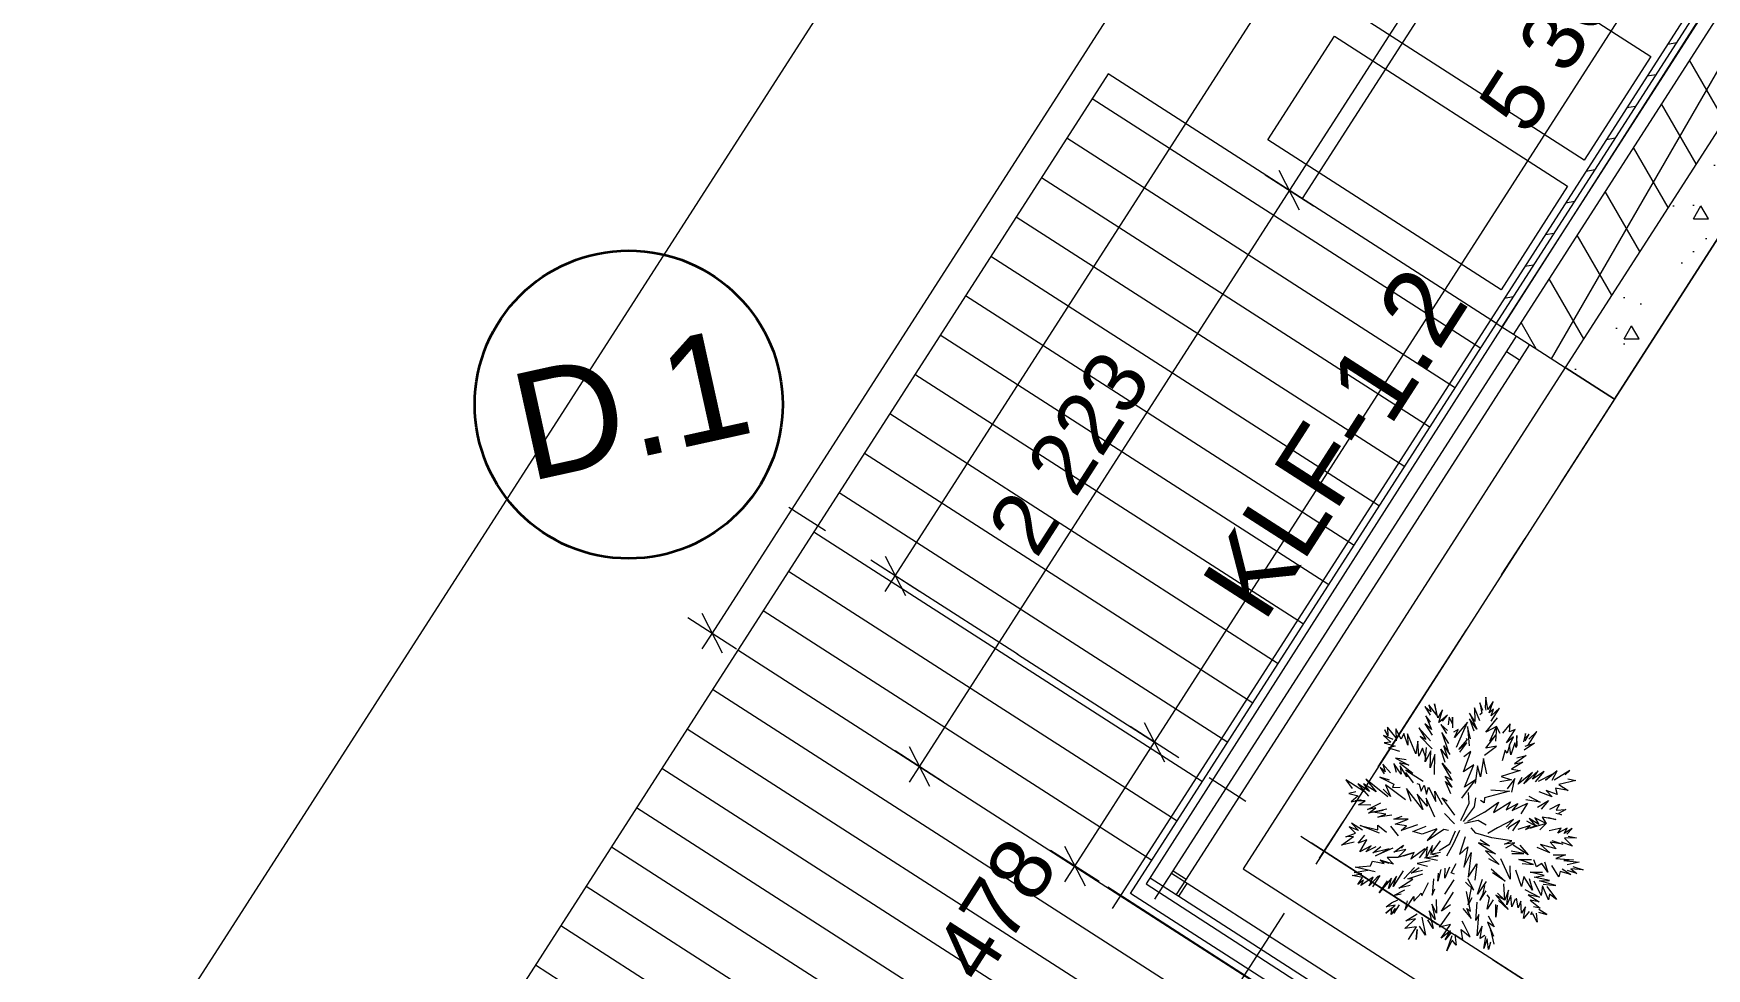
# Model space of a CAD drawing. Header units: millimetres. Extents: x 755110 to 820807, y -116979 to -66610.
# Drawn here: x 755110 to 760543, y -85053 to -82017 of the extents above; entities that cross this region are included whole.
import ezdxf

# ---------------------------------------------------------------- set-up
doc = ezdxf.new("R2010")
doc.units = ezdxf.units.MM
doc.header["$MEASUREMENT"] = 0
doc.linetypes.add('Double Dashed', pattern=[1093.611073, 529.166651, -211.666656, 141.111112, -211.666656])
for name, color, linetype, lineweight in [('Marker - Detail_Pen_No__10', 134, 'Continuous', 18), ('New_0_Pen_No__1', 7, 'Continuous', 13), ('New_2D Drafting - General_Pen_No__2', 8, 'Continuous', 15), ('New_ARCHICAD Windows_Pen_No__1', 7, 'Continuous', 13), ('New_Dimensioning - General_Pen_No__1', 7, 'Continuous', 13), ('New_INT zoned_Pen_No__19', 255, 'Continuous', 0), ('New_Interior - Furniture _Pen_No__101', 252, 'Continuous', 13), ('New_Structural - Bearing_Pen_No__1', 7, 'Continuous', 13), ('New_Structural - Bearing_Pen_No__101', 252, 'Continuous', 13), ('New_Structural - Bearing_Pen_No__19', 255, 'Continuous', 0), ('New_Structural - Grid_Pen_No__1', 7, 'Continuous', 13), ('New_Structural - Grid_Pen_No__7', 7, 'Continuous', 35)]:
    doc.layers.add(name, color=color, linetype=linetype, lineweight=lineweight)
doc.layers.add('New_Dimensioning - General', color=7, linetype='Continuous')
doc.layers.add('New_Structural - Bearing', color=7, linetype='Continuous')
doc.layers.add('New_Structural - Bearing_Pen_No__102', color=7, linetype='Continuous', lineweight=13, true_color=0xcccccc)
doc.layers.add('New_Structural - Grid_Pen_No__61', color=7, linetype='Continuous', lineweight=20, true_color=0x6a6a6a)
doc.styles.add('GENERATED_STYLE_1', font='')
doc.styles.get('GENERATED_STYLE_1').set_extended_font_data('Arial')
doc.dimstyles.new('GENERATED_STYLE__1', dxfattribs={"dimtxt": 200, "dimasz": 95, "dimexe": 0.18, "dimexo": 0.0625, "dimgap": 0, "dimtad": 1, "dimdec": 0, "dimzin": 0, "dimdsep": 46, "dimtxsty": 'GENERATED_STYLE_1', "dimblk": 'ARROWHEAD_2', "dimblk1": 'ARROWHEAD_2', "dimblk2": 'ARROWHEAD_2', "dimcen": 0.09, "dimse1": 1, "dimse2": 1, "dimclrd": 7, "dimclre": 7, "dimclrt": 7, "dimadec": 0, "dimazin": 0, "dimtfac": 1, "dimtdec": 4, "dimtmove": 0, "dimatfit": 3, "dimfxl": 0, "dimtolj": 1, "dimtzin": 0, "dimarcsym": 0})

# ---------------------------------------------------------------- blocks, each defined once
blk = doc.blocks.new('*D132')
at = {"layer": 'New_Dimensioning - General_Pen_No__1', "color": 7, "linetype": 'Continuous', "lineweight": 13}
for p, q in [((758750.1, -84318.3), (761614.8, -79859.4)), ((758717, -84254.1), (758783.1, -84382.4)), ((758491.7, -84720.4), (758750.1, -84318.3)), ((758828.9, -84368.9), (758671.2, -84267.6)), ((758570.6, -84771.1), (758412.8, -84669.7)), ((758458.6, -84656.3), (758524.8, -84784.6)), ((758458.7, -84771.8), (758491.7, -84720.4))]:
    blk.add_line(p, q, dxfattribs=at)
at = {"layer": 'New_Dimensioning - General_Pen_No__1', "color": 7, "lineweight": 13, "insert": (758192.4, -85112.3), "char_height": 200, "attachment_point": 7, "rotation": 57.2802, "style": 'GENERATED_STYLE_1'}
blk.add_mtext('\\A1;{\\pql;\\fArial|b0|i0|c0|p34;478}', dxfattribs=at)
blk = doc.blocks.new('ARROWHEAD_2')
at = {"color": 0, "linetype": 'Continuous', "lineweight": 0}
for p, q in [((-0.378, -0.655), (0.378, 0.655)), ((0, 0), (-1, 0))]:
    blk.add_line(p, q, dxfattribs=at)
blk = doc.blocks.new('*D133')
at = {"layer": 'New_Dimensioning - General_Pen_No__1', "color": 7, "linetype": 'Continuous', "lineweight": 13}
for p, q in [((761581.7, -79795.3), (761647.8, -79923.6)), ((758750.1, -84318.3), (761614.8, -79859.4)), ((758717, -84254.1), (758783.1, -84382.4)), ((758828.9, -84368.9), (758671.2, -84267.6))]:
    blk.add_line(p, q, dxfattribs=at)
at = {"layer": 'New_Dimensioning - General_Pen_No__1', "color": 7, "lineweight": 13, "char_height": 200, "attachment_point": 7, "rotation": 57.2802, "style": 'GENERATED_STYLE_1'}
for s, insert in [('\\A1;{\\pql;\\fArial|b0|i0|c0|p34;478}', (761315.5, -80251.3)), ('\\A1;{\\pql;\\fArial|b0|i0|c0|p34;5\xa0300}', (759963.9, -82354.9))]:
    blk.add_mtext(s, dxfattribs=dict(at, insert=insert))
blk = doc.blocks.new('*D134')
at = {"layer": 'New_Dimensioning - General_Pen_No__1', "color": 7, "linetype": 'Continuous', "lineweight": 13}
for p, q in [((761952, -79508), (761794.2, -79406.6)), ((761906.2, -79521.4), (761840, -79393.2)), ((761873.1, -79457.3), (761906.2, -79405.9)), ((761614.8, -79859.4), (761873.1, -79457.3)), ((761693.6, -79910.1), (761535.9, -79808.8)), ((761581.7, -79795.3), (761647.8, -79923.6)), ((758750.1, -84318.3), (761614.8, -79859.4))]:
    blk.add_line(p, q, dxfattribs=at)
blk = doc.blocks.new('*D135')
at = {"layer": 'New_Dimensioning - General_Pen_No__1', "color": 7, "linetype": 'Continuous', "lineweight": 13}
for p, q in [((760852.3, -79369.6), (760694.6, -79268.2)), ((760806.5, -79383.1), (760740.4, -79254.8)), ((760773.4, -79318.9), (760806.5, -79267.5)), ((757908.6, -83777.9), (760773.4, -79318.9)), ((757875.5, -83713.8), (757941.7, -83842.1)), ((757987.5, -83828.6), (757829.7, -83727.3)), ((757875.6, -83829.4), (757908.6, -83777.9))]:
    blk.add_line(p, q, dxfattribs=at)
at = {"layer": 'New_Dimensioning - General_Pen_No__1', "color": 7, "lineweight": 13, "insert": (759122.5, -81814.5), "char_height": 200, "attachment_point": 7, "rotation": 57.2802, "style": 'GENERATED_STYLE_1'}
blk.add_mtext('\\A1;{\\pql;\\fArial|b0|i0|c0|p34;5\xa0300}', dxfattribs=at)
blk = doc.blocks.new('*D136')
at = {"layer": 'New_Dimensioning - General_Pen_No__1', "color": 7, "linetype": 'Continuous', "lineweight": 13}
for p, q in [((760616.4, -78649.9), (760774.1, -78751.2)), ((760728.4, -78764.7), (760662.2, -78636.4)), ((760728.3, -78649.1), (760695.3, -78700.6)), ((760695.3, -78700.6), (757313.7, -83963.9)), ((757234.8, -83913.2), (757392.6, -84014.6)), ((757280.6, -83899.8), (757346.8, -84028)), ((757313.7, -83963.9), (757280.7, -84015.3))]:
    blk.add_line(p, q, dxfattribs=at)
at = {"layer": 'New_Dimensioning - General_Pen_No__1', "color": 7, "lineweight": 13, "insert": (758786, -81598.3), "char_height": 200, "attachment_point": 7, "rotation": 57.2802, "style": 'GENERATED_STYLE_1'}
blk.add_mtext('\\A1;{\\pql;\\fArial|b0|i0|c0|p34;6\xa0256}', dxfattribs=at)
blk = doc.blocks.new('*D137')
at = {"layer": 'New_Dimensioning - General_Pen_No__1', "color": 7, "linetype": 'Continuous', "lineweight": 13}
for p, q in [((761031.1, -79484.4), (761188.8, -79585.8)), ((761143, -79599.3), (761076.9, -79471)), ((761143, -79483.7), (761110, -79535.1)), ((761110, -79535.1), (759188.4, -82526)), ((759221.5, -82590.2), (759155.3, -82461.9)), ((759188.4, -82526), (757986.8, -84396.3))]:
    blk.add_line(p, q, dxfattribs=at)
at = {"layer": 'New_Dimensioning - General_Pen_No__1', "color": 7, "lineweight": 13, "insert": (759930.7, -81296.6), "char_height": 200, "attachment_point": 7, "rotation": 57.2802, "style": 'GENERATED_STYLE_1'}
blk.add_mtext('\\A1;{\\pql;\\fArial|b0|i0|c0|p34;3\xa0555}', dxfattribs=at)
blk = doc.blocks.new('*D138')
at = {"layer": 'New_Dimensioning - General_Pen_No__1', "color": 7, "linetype": 'Continuous', "lineweight": 13}
for p, q in [((761110, -79535.1), (759188.4, -82526)), ((759221.5, -82590.2), (759155.3, -82461.9)), ((759188.4, -82526), (757986.8, -84396.3)), ((759109.5, -82475.4), (759267.2, -82576.7)), ((757907.9, -84345.6), (758065.6, -84447)), ((757953.7, -84332.2), (758019.8, -84460.5)), ((757986.8, -84396.3), (757953.7, -84447.7))]:
    blk.add_line(p, q, dxfattribs=at)
at = {"layer": 'New_Dimensioning - General_Pen_No__1', "color": 7, "lineweight": 13, "insert": (758369.1, -83727.2), "char_height": 200, "attachment_point": 7, "rotation": 57.2802, "style": 'GENERATED_STYLE_1'}
blk.add_mtext('\\A1;{\\pql;\\fArial|b0|i0|c0|p34;2\xa0223}', dxfattribs=at)
blk = doc.blocks.new('*D145')
at = {"layer": 'New_Dimensioning - General_Pen_No__1', "color": 7, "linetype": 'Continuous', "lineweight": 13}
for p, q in [((762635.5, -78664.9), (762507.3, -78731)), ((762571.4, -78697.9), (762520, -78664.9)), ((762622.1, -78619.1), (762520.7, -78776.8)), ((762973.5, -78956.3), (762571.4, -78697.9)), ((763024.2, -78877.4), (762922.9, -79035.2)), ((762909.4, -78989.4), (763037.7, -78923.2)), ((768790.6, -82693.6), (762973.5, -78956.3))]:
    blk.add_line(p, q, dxfattribs=at)
blk = doc.blocks.new('*D214')
at = {"layer": 'New_Dimensioning - General_Pen_No__1', "color": 7, "linetype": 'Continuous', "lineweight": 13}
for p, q in [((758020.7, -86665.2), (757618.6, -86406.8)), ((758071.4, -86586.3), (757970.1, -86744.1)), ((757956.6, -86698.3), (758084.9, -86632.1)), ((760713, -88394.9), (758020.7, -86665.2)), ((760763.6, -88316), (760662.3, -88473.8)), ((760648.8, -88428), (760777.1, -88361.8)), ((762533.8, -89564.7), (760713, -88394.9))]:
    blk.add_line(p, q, dxfattribs=at)
at = {"layer": 'New_Dimensioning - General_Pen_No__1', "color": 7, "lineweight": 13, "char_height": 200, "attachment_point": 7, "rotation": 327.2801, "style": 'GENERATED_STYLE_1'}
for s, insert in [('\\A1;{\\pql;\\fArial|b0|i0|c0|p34;478}', (758072.8, -86651.1)), ('\\A1;{\\pql;\\fArial|b0|i0|c0|p34;3\xa0200}', (759100.8, -87311.6))]:
    blk.add_mtext(s, dxfattribs=dict(at, insert=insert))
blk = doc.blocks.new('*D215')
at = {"layer": 'New_Dimensioning - General_Pen_No__1', "color": 7, "linetype": 'Continuous', "lineweight": 13}
for p, q in [((757669.3, -86328), (757567.9, -86485.7)), ((757682.7, -86373.8), (757554.4, -86439.9)), ((757618.6, -86406.8), (757567.2, -86373.8)), ((758020.7, -86665.2), (757618.6, -86406.8)), ((757956.6, -86698.3), (758084.9, -86632.1))]:
    blk.add_line(p, q, dxfattribs=at)
blk = doc.blocks.new('*D216')
at = {"layer": 'New_Dimensioning - General_Pen_No__1', "color": 7, "linetype": 'Continuous', "lineweight": 13}
for p, q in [((757466.5, -86710.3), (757338.2, -86776.4)), ((757351, -86710.3), (757402.4, -86743.4)), ((757351.7, -86822.2), (757453.1, -86664.5)), ((757402.4, -86743.4), (758809.9, -87647.7)), ((758874.1, -87614.6), (758745.8, -87680.8))]:
    blk.add_line(p, q, dxfattribs=at)
at = {"layer": 'New_Dimensioning - General_Pen_No__1', "color": 7, "lineweight": 13, "insert": (757840.1, -86977), "char_height": 200, "attachment_point": 7, "rotation": 327.2802, "style": 'GENERATED_STYLE_1'}
blk.add_mtext('\\A1;{\\pql;\\fArial|b0|i0|c0|p34;1\xa0673}', dxfattribs=at)

msp = doc.modelspace()

# ---------------------------------------------------------------- hatches: boundary and pattern name
at = {"layer": 'New_Structural - Bearing', "linetype": 'Continuous', "lineweight": 0, "true_color": 0x000000}
h = msp.add_hatch(dxfattribs=at)
h.set_pattern_fill('Wood_0001', color=18, style=0, pattern_type=2)
h.set_pattern_definition([(10, (0, 0), (-15.628336, 88.632695), [])])
h.paths.add_polyline_path([(762010.7, -79570.6), (759842.1, -82946), (759859.8, -82957.4), (762028.4, -79582)])
h = msp.add_hatch(dxfattribs=at)
h.set_pattern_fill('Batt_Insulation_0001', color=18, style=0, pattern_type=2)
h.set_pattern_definition([(60, (0, 0), (-129.90381, 75), []), (120, (0, 0), (129.90381, 75), [])])
h.paths.add_polyline_path([(759916.1, -82993.6), (760084.4, -83101.7), (762108.7, -79950.9), (761940.4, -79842.8)])
h = msp.add_hatch(dxfattribs=at)
h.set_pattern_fill('Lightweight_Concrete_0001', color=18, style=0, pattern_type=2)
h.set_pattern_definition([(0, (0, 0), (0, 779.4229), [48.75, -401.25]), (0, (225, 389.7), (0, 779.4229), [48.75, -401.25]), (60, (0, 0), (-675, 389.7114), [48.75, -401.25]), (60, (450, 0), (-675, 389.7114), [48.75, -401.25]), (120, (48.75, 0), (675, 389.7114), [48.75, -401.25]), (120, (498.75, 0), (675, 389.7114), [48.75, -401.25]), (0, (0, 75), (0, 150), [0, -150, 0, -225]), (45, (75, 75), (-106.066017, 106.066017), [0, -112.5, 0, -187.5])])
h.paths.add_polyline_path([(760084.4, -83101.7), (760244.2, -83204.4), (762165.8, -80213.5), (762006, -80110.8)])
at = {"layer": 'New_Structural - Bearing_Pen_No__102', "linetype": 'Continuous', "lineweight": 13, "true_color": 0xcccccc}
h = msp.add_hatch(dxfattribs=at)
h.set_pattern_fill('Plank_Floor_0001', color=254, style=0, pattern_type=2)
h.set_pattern_definition([(327.2802, (756956.88, -86084.48), (81.8484, 128.0814), [])])
h.paths.add_polyline_path([(761787.6, -86810.9), (758672.3, -84809.4), (759861.4, -82958.5), (758599.4, -82147.7), (756099.5, -86038.8), (760476.8, -88851.1)])

# ---------------------------------------------------------------- linework, layer by layer
at = {"layer": 'Marker - Detail_Pen_No__10', "color": 134, "linetype": 'Continuous', "lineweight": 18}
msp.add_line((759002.5, -79862.4), (755109.9, -85921.1), dxfattribs=at)
at = {"layer": 'New_0_Pen_No__1', "color": 7, "linetype": 'Continuous', "lineweight": 13, "flags": 128}
for points in [[(759605, -81605.3), (760362.2, -82091.8), (760146, -82428.3), (759388.8, -81941.8)], [(759334.7, -82025.9), (760091.9, -82512.4), (759875.7, -82849), (759118.5, -82362.5)]]:
    msp.add_lwpolyline(points, close=True, dxfattribs=at)
at = {"layer": 'New_2D Drafting - General_Pen_No__2', "color": 8, "linetype": 'Continuous', "lineweight": 15}
msp.add_line((760095.3, -81206.9), (759230.4, -82553.1), dxfattribs=at)
at = {"layer": 'New_ARCHICAD Windows_Pen_No__1', "color": 7, "linetype": 'Continuous', "lineweight": 13}
for p, q in [((759842.1, -82946), (758613.4, -84858.4)), ((759842.1, -82946), (759859.8, -82957.4)), ((759859.8, -82957.4), (759878.3, -82969.3)), ((759878.3, -82969.3), (759916.1, -82993.6)), ((759893.8, -83050.6), (759926.2, -83000.1)), ((759916.1, -82993.6), (759926.2, -83000.1)), ((759926.2, -83000.1), (759968.3, -83027.1)), ((759926.2, -83000.1), (759968.3, -83027.1)), ((758811.1, -84735.8), (759893.8, -83050.6)), ((759935.8, -83077.6), (759893.8, -83050.6)), ((759968.3, -83027.1), (759935.8, -83077.6)), ((759968.3, -83027.1), (760084.4, -83101.7)), ((759935.8, -83077.6), (758853.1, -84762.8)), ((760084.4, -83101.7), (760244.2, -83204.4)), ((760244.2, -83204.4), (759274, -84714.6)), ((760348.5, -85345.4), (759258.9, -84645.5)), ((758778.6, -84786.2), (758805.7, -84744.2)), ((758778.7, -84786.2), (758811.1, -84735.8)), ((758856.2, -84776.6), (758805.7, -84744.2)), ((758811.1, -84735.8), (758853.1, -84762.8)), ((760090.1, -85747.6), (758598.4, -84789.3)), ((758736.6, -84759.2), (758778.6, -84786.2)), ((758751.6, -84828.3), (758778.7, -84786.2)), ((758778.6, -84786.2), (758829.1, -84818.7)), ((758778.7, -84786.2), (758820.7, -84813.3)), ((758853.1, -84762.8), (758820.7, -84813.3)), ((758829.1, -84818.7), (758856.2, -84776.6)), ((760120.7, -85589), (758856.2, -84776.6)), ((758829.1, -84818.7), (760093.7, -85631))]:
    msp.add_line(p, q, dxfattribs=at)
at = {"layer": 'New_INT zoned_Pen_No__19', "color": 255, "linetype": 'Continuous', "lineweight": 0, "flags": 128}
msp.add_lwpolyline([(759038.5, -84729.5), (761507.8, -86316), (761610.5, -86156.1), (763814.3, -87571.7), (765897, -84291.7), (765366.7, -83952.8), (766132.3, -82761.3), (762165.8, -80213.5), (760244.2, -83204.4), (760084.4, -83101.7)], close=True, dxfattribs=at)
at = {"layer": 'New_Interior - Furniture _Pen_No__101', "color": 252, "linetype": 'Continuous', "lineweight": 13}
for p, q in [((759648, -84219.4), (759628.6, -84202.2)), ((759628.6, -84202.2), (759645.8, -84231)), ((759667.2, -84230.6), (759641.2, -84196.4)), ((759641.2, -84196.4), (759648, -84219.4)), ((759670.1, -84238.7), (759660.1, -84193.5)), ((759660.1, -84193.5), (759667.2, -84230.6)), ((759806.5, -84248.9), (759789.3, -84206.3)), ((759789.3, -84206.3), (759791, -84251.3)), ((759817, -84215.6), (759807.3, -84190.7)), ((759807.3, -84190.7), (759812.8, -84223.8)), ((759826.2, -84171.7), (759824.4, -84205.9)), ((759824.4, -84205.9), (759826.1, -84214.1)), ((759833.1, -84211.6), (759826.2, -84171.7)), ((759850.5, -84186.2), (759833.1, -84211.6)), ((759837.3, -84223.1), (759850.5, -84186.2)), ((759851.5, -84211), (759837.3, -84223.1)), ((759843.8, -84249.6), (759870.6, -84207.6)), ((759870.6, -84207.6), (759843.9, -84232.3)), ((759843.9, -84232.3), (759851.5, -84211)), ((759650.2, -84277.4), (759627.7, -84258.8)), ((759627.7, -84258.8), (759652.1, -84295.2)), ((759646.3, -84253.6), (759631.8, -84232.5)), ((759631.8, -84232.5), (759650.2, -84277.4)), ((759685.9, -84213.1), (759670.1, -84238.7)), ((759673.4, -84254.4), (759685.9, -84213.1)), ((759701.6, -84230.1), (759673.4, -84254.4)), ((759701.7, -84279.9), (759680.7, -84260.9)), ((759680.7, -84260.9), (759698.9, -84290)), ((759685.8, -84250.1), (759701.6, -84230.1)), ((759706.9, -84237.4), (759704.2, -84262.3)), ((759718.3, -84258.9), (759706.9, -84237.4)), ((759718.7, -84271.6), (759717.7, -84237.4)), ((759717.7, -84237.4), (759718.3, -84258.9)), ((759766.3, -84253.5), (759724.6, -84302.5)), ((759731.2, -84334.7), (759766.3, -84253.5)), ((759796.9, -84276.3), (759773.1, -84242.4)), ((759773.1, -84242.4), (759787.7, -84281.4)), ((759791, -84251.3), (759773.2, -84223.7)), ((759773.2, -84223.7), (759796.9, -84276.3)), ((759812.8, -84223.8), (759807.3, -84229)), ((759826.7, -84285.8), (759864, -84239.3)), ((759905.3, -84258.1), (759880.4, -84289.3)), ((759902.9, -84284.7), (759905.3, -84258.1)), ((759525.2, -84309.9), (759493.5, -84296)), ((759493.5, -84296), (759517.8, -84318.4)), ((759517.8, -84318.4), (759495.7, -84320.7)), ((759495.7, -84320.7), (759531.7, -84331.2)), ((759508.4, -84298.8), (759498.1, -84277.8)), ((759498.1, -84277.8), (759508.4, -84298.8)), ((759534.8, -84303.9), (759507, -84269.5)), ((759507, -84269.5), (759508.4, -84298.8)), ((759551.2, -84307.9), (759534.5, -84275.4)), ((759534.5, -84275.4), (759534.9, -84313.9)), ((759559.9, -84289.6), (759551.2, -84307.9)), ((759573.5, -84327.5), (759559.9, -84289.6)), ((759599.3, -84356.3), (759571.7, -84291.3)), ((759571.7, -84291.3), (759573.5, -84327.5)), ((759605, -84315.2), (759599.3, -84356.3)), ((759609.2, -84363.1), (759605, -84315.2)), ((759646.5, -84313.4), (759608.3, -84271.2)), ((759608.3, -84271.2), (759631.7, -84309)), ((759631.7, -84309), (759612.8, -84299.7)), ((759612.8, -84299.7), (759652.3, -84339.8)), ((759706.3, -84322.5), (759683.6, -84286.8)), ((759683.6, -84286.8), (759704.1, -84347.3)), ((759736.6, -84276.7), (759720.9, -84285.6)), ((759724.6, -84302.5), (759736.6, -84276.7)), ((759738.1, -84341.6), (759765.9, -84310.1)), ((759765, -84320.6), (759738.1, -84341.6)), ((759742, -84350.7), (759765, -84320.6)), ((759765.9, -84310.1), (759763.8, -84306)), ((759763.8, -84306), (759765.9, -84310.1)), ((759776, -84307.4), (759767.1, -84267.2)), ((759767.1, -84267.2), (759772.1, -84330.6)), ((759826.4, -84337.2), (759859.3, -84295.3)), ((759861.1, -84267), (759826.7, -84285.8)), ((759839.4, -84314.6), (759861.1, -84267)), ((759859.3, -84295.3), (759839.4, -84314.6)), ((759861.1, -84267), (759858.2, -84314.7)), ((759872.9, -84289.7), (759861.1, -84267)), ((759893.4, -84320.4), (759921.2, -84276.9)), ((759916.4, -84300.8), (759893.4, -84320.4)), ((759902.8, -84327.8), (759916.4, -84300.8)), ((759921.2, -84276.9), (759902.9, -84284.7)), ((759920.9, -84319.9), (759907.1, -84359.3)), ((759924.3, -84335), (759920.9, -84319.9)), ((759927.1, -84297), (759924.3, -84335)), ((759928.4, -84331.6), (759927.1, -84297)), ((759954.7, -84289.5), (759948.6, -84317)), ((759984.3, -84321), (759951.3, -84344.6)), ((759953.5, -84331.6), (759984.3, -84321)), ((759953.7, -84313.5), (759966.7, -84292.6)), ((759954.2, -84305.4), (759954.7, -84289.5)), ((759966.7, -84292.6), (759954.2, -84305.4)), ((759963.8, -84328.1), (759992.1, -84283.8)), ((759992.1, -84283.8), (759966, -84308.4)), ((759531.7, -84331.2), (759510.1, -84336.8)), ((759510.1, -84336.8), (759545.9, -84347.1)), ((759568.1, -84375.8), (759533, -84370.6)), ((759533, -84370.6), (759576.7, -84393.2)), ((759620.1, -84337.9), (759609.2, -84363.1)), ((759632.3, -84372.4), (759620.1, -84337.9)), ((759629, -84381.6), (759633.2, -84335.6)), ((759648.1, -84346.8), (759629, -84381.6)), ((759646, -84401.2), (759648.1, -84346.8)), ((759661.2, -84358.3), (759646, -84401.2)), ((759659.2, -84423.2), (759661.2, -84358.3)), ((759694.1, -84384.3), (759680.1, -84341)), ((759680.1, -84341), (759702.5, -84370.9)), ((759702.5, -84370.9), (759689.6, -84330.4)), ((759689.6, -84330.4), (759709.4, -84358.5)), ((759753.5, -84414.8), (759777.8, -84348.2)), ((759777.8, -84348.2), (759755.3, -84365.5)), ((759818.4, -84371.4), (759809.3, -84431.1)), ((759829.4, -84421.1), (759818.4, -84371.4)), ((759822, -84360.3), (759861.4, -84331.4)), ((759861.4, -84331.4), (759826.4, -84337.2)), ((759889, -84344.1), (759879.5, -84378.6)), ((759895.7, -84353.6), (759889, -84344.1)), ((759902.8, -84327.8), (759895.7, -84353.6)), ((759907.1, -84359.3), (759902.8, -84327.8)), ((759956.9, -84361.9), (759919.8, -84388.9)), ((759926.5, -84368.6), (759956.9, -84361.9)), ((759499.7, -84414.9), (759483.4, -84400.3)), ((759483.4, -84400.3), (759496, -84420.6)), ((759516.6, -84418), (759492.2, -84390)), ((759492.2, -84390), (759499.7, -84414.9)), ((759551.7, -84422.3), (759527.2, -84387.2)), ((759527.2, -84387.2), (759535.4, -84415.3)), ((759576.7, -84393.2), (759546.2, -84385.3)), ((759546.2, -84385.3), (759589.2, -84418.7)), ((759570, -84431.1), (759548.2, -84394.5)), ((759548.2, -84394.5), (759551.7, -84422.3)), ((759591.6, -84450.6), (759566.3, -84417.2)), ((759566.3, -84417.2), (759570, -84431.1)), ((759589.2, -84418.7), (759566.4, -84408.9)), ((759566.4, -84408.9), (759622.7, -84444.8)), ((759716.8, -84441.2), (759684.1, -84386.8)), ((759684.1, -84386.8), (759712.7, -84419.9)), ((759717, -84464.1), (759694.6, -84428.7)), ((759694.6, -84428.7), (759716.8, -84441.2)), ((759787.3, -84391.3), (759753.5, -84414.8)), ((759757.2, -84464.2), (759787.3, -84391.3)), ((759798.8, -84394.6), (759791.5, -84452.6)), ((759809.3, -84431.1), (759798.8, -84394.6)), ((759937.9, -84409.7), (759875.8, -84430)), ((759946.1, -84383.1), (759910.1, -84406.1)), ((759910.1, -84406.1), (759937.9, -84409.7)), ((759919.8, -84388.9), (759946.1, -84383.1)), ((759977.8, -84416.6), (759931.5, -84454.9)), ((759996.3, -84411.6), (759949.5, -84453.7)), ((759949.5, -84453.7), (759977.8, -84416.6)), ((759977.6, -84438.5), (759996.3, -84411.6)), ((760015.8, -84413.8), (759977.6, -84438.5)), ((759987.7, -84447.3), (760015.8, -84413.8)), ((760045.3, -84421.4), (759996.3, -84446.3)), ((760058.4, -84410.9), (760020, -84441.7)), ((760020, -84441.7), (760045.3, -84421.4)), ((760041.7, -84441.7), (760058.4, -84410.9)), ((760098.6, -84409.9), (760047.7, -84441.6)), ((760083.8, -84424), (760098.6, -84409.9)), ((759432.7, -84479), (759372.2, -84440.4)), ((759372.2, -84440.4), (759392.5, -84468.2)), ((759404.1, -84479.7), (759381.6, -84484.7)), ((759448.3, -84478.6), (759410.6, -84453.1)), ((759410.6, -84453.1), (759445.7, -84493.2)), ((759469.9, -84479.5), (759429.3, -84453.5)), ((759429.3, -84453.5), (759448.3, -84478.6)), ((759508.4, -84495.4), (759437.1, -84438.3)), ((759437.1, -84438.3), (759469.9, -84479.5)), ((759513.6, -84441.4), (759481.8, -84431.7)), ((759481.8, -84431.7), (759528, -84454.8)), ((759516.7, -84494.4), (759492.4, -84470.5)), ((759492.4, -84470.5), (759516.7, -84494.4)), ((759565.1, -84504.9), (759500.1, -84456.4)), ((759500.1, -84456.4), (759516.7, -84494.4)), ((759528, -84454.8), (759523.7, -84465.7)), ((759523.7, -84465.7), (759548.3, -84463.9)), ((759622.2, -84536.5), (759568.2, -84468.9)), ((759568.2, -84468.9), (759583.2, -84509.6)), ((759602.6, -84452.9), (759610.2, -84454.5)), ((759610.2, -84454.5), (759616, -84477.5)), ((759616, -84477.5), (759625.8, -84457.8)), ((759625.8, -84457.8), (759633.6, -84487.2)), ((759633.6, -84487.2), (759639.9, -84464.5)), ((759639.9, -84464.5), (759663.4, -84511.1)), ((759663.4, -84511.1), (759660.6, -84476.8)), ((759660.6, -84476.8), (759685, -84520.2)), ((759712.1, -84485.6), (759695, -84445.8)), ((759695, -84445.8), (759717, -84464.1)), ((759748.2, -84500.4), (759793, -84440.4)), ((759793, -84440.4), (759757.2, -84464.2)), ((759772.5, -84516.3), (759770.2, -84481.3)), ((759903.1, -84477.1), (759822.2, -84498.8)), ((759842.6, -84473), (759903.1, -84477.1)), ((759909.3, -84441), (759872.1, -84446.5)), ((759875.8, -84430), (759909.3, -84441)), ((759920.9, -84435.8), (759895.9, -84469.5)), ((759911, -84480.3), (759920.9, -84435.8)), ((759931.5, -84454.9), (759944.3, -84431.8)), ((760042, -84495.6), (759999.5, -84479.5)), ((760057.4, -84488.3), (760021.9, -84475.4)), ((760021.9, -84475.4), (760042, -84495.6)), ((760094.1, -84475.5), (760052.6, -84467)), ((760052.6, -84467), (760057.4, -84488.3)), ((760118.3, -84442.3), (760063.7, -84456.1)), ((760063.7, -84456.1), (760094.1, -84475.5)), ((760092.7, -84437.5), (760118.3, -84442.3)), ((759381.6, -84484.7), (759412, -84492.6)), ((759412, -84492.6), (759388.6, -84511.8)), ((759388.6, -84511.8), (759421.6, -84504.5)), ((759401.8, -84508.9), (759421.6, -84504.5)), ((759434.5, -84508.8), (759401.8, -84508.9)), ((759412.5, -84521.9), (759434.5, -84508.8)), ((759453.1, -84522.9), (759412.5, -84521.9)), ((759442.3, -84537.1), (759485.2, -84515.1)), ((759469.1, -84531.2), (759442.3, -84537.1)), ((759445, -84549.1), (759469.1, -84531.2)), ((759504.8, -84535.9), (759445, -84549.1)), ((759459.2, -84545.9), (759492.5, -84538.6)), ((759635.7, -84525.8), (759602.9, -84486.5)), ((759602.9, -84486.5), (759622.2, -84536.5)), ((759661.1, -84561.6), (759632.4, -84500)), ((759632.4, -84500), (759635.7, -84525.8)), ((759725.1, -84555.1), (759684.8, -84498.9)), ((759684.8, -84498.9), (759700.4, -84508.7)), ((759745.2, -84572.9), (759772.5, -84516.3)), ((759753.6, -84575.3), (759789.3, -84528.4)), ((759789.3, -84528.4), (759793.9, -84498.4)), ((759820.4, -84514.7), (759809.3, -84508)), ((759822.2, -84498.8), (759820.4, -84514.7)), ((759822.4, -84545.4), (759867, -84512.7)), ((759851, -84546.9), (759906, -84511.5)), ((759867, -84512.7), (759851, -84546.9)), ((759906, -84511.5), (759892.6, -84537.5)), ((759892.6, -84537.5), (759930.5, -84516.8)), ((759912.3, -84539.8), (759961.4, -84516.7)), ((759930.5, -84516.8), (759912.3, -84539.8)), ((759961.4, -84516.7), (759940.4, -84550.8)), ((760003.1, -84513), (759956.4, -84505.7)), ((759966.3, -84493.2), (760003.1, -84513)), ((759994.4, -84528.7), (760029.4, -84507.6)), ((760029.4, -84507.6), (760005.9, -84535.6)), ((760033.6, -84535.4), (760065.4, -84519)), ((760065.4, -84519), (760055, -84538.8)), ((760055, -84538.8), (760085.6, -84536.9)), ((760085.6, -84536.9), (760061.9, -84549.9)), ((759412.7, -84604.5), (759383, -84592.6)), ((759383, -84592.6), (759402.7, -84613.5)), ((759426.3, -84604.4), (759390.2, -84581.3)), ((759390.2, -84581.3), (759412.7, -84604.5)), ((759480.5, -84613.6), (759418.7, -84588.6)), ((759418.7, -84588.6), (759475.3, -84603.1)), ((759501.3, -84552.4), (759459.2, -84545.9)), ((759475.3, -84603.1), (759475.8, -84587.6)), ((759475.8, -84561.6), (759501.3, -84552.4)), ((759520.6, -84555.3), (759475.8, -84561.6)), ((759475.8, -84587.6), (759504.1, -84610.7)), ((759542.3, -84622.3), (759518, -84590.9)), ((759527.6, -84568.5), (759554.3, -84558.8)), ((759574.1, -84567.8), (759527.6, -84568.5)), ((759532.1, -84584.9), (759574.1, -84567.8)), ((759569, -84589.4), (759532.1, -84584.9)), ((759604.9, -84586.9), (759551.7, -84605.4)), ((759551.7, -84605.4), (759569, -84589.4)), ((759589.6, -84608), (759632.9, -84590.5)), ((759691.6, -84549.6), (759724.6, -84583.7)), ((759801.2, -84572.9), (759757.3, -84582.5)), ((759822.4, -84545.4), (759766.3, -84576.2)), ((759827.2, -84587.6), (759801.2, -84572.9)), ((759915.6, -84569.5), (759863.8, -84596.6)), ((759892.6, -84594.2), (759915.6, -84569.5)), ((759936.5, -84572), (759901.4, -84595.2)), ((759913.8, -84605.9), (759936.5, -84572)), ((759970.7, -84589.1), (759930.6, -84601.6)), ((759991.7, -84588.9), (759955.1, -84601.7)), ((759955.1, -84601.7), (759970.7, -84589.1)), ((759988.4, -84590.8), (759959, -84574.7)), ((759998.3, -84585.9), (759967.2, -84566.1)), ((759967.2, -84566.1), (759988.4, -84590.8)), ((760022, -84582.2), (759971.3, -84597.7)), ((759971.3, -84597.7), (759991.7, -84588.9)), ((760022, -84582.2), (759985.4, -84563.7)), ((759985.4, -84563.7), (759998.3, -84585.9)), ((760001.9, -84602.9), (760022, -84582.2)), ((760053.7, -84569.8), (760009.6, -84561.4)), ((760009.6, -84561.4), (760022, -84582.2)), ((760028.6, -84562.9), (760053.7, -84569.8)), ((760071.9, -84554.4), (760053.3, -84549.3)), ((760061.9, -84549.9), (760071.9, -84554.4)), ((759357.2, -84652.2), (759396.8, -84624.5)), ((759399.1, -84642.9), (759357.2, -84652.2)), ((759371.8, -84625.3), (759402.7, -84613.5)), ((759396.8, -84624.5), (759371.8, -84625.3)), ((759411.6, -84646.2), (759433.9, -84620.1)), ((759440.2, -84635.3), (759411.6, -84646.2)), ((759417.4, -84674.4), (759440.2, -84635.3)), ((759619.8, -84616.5), (759589.6, -84608)), ((759667.4, -84599.5), (759619.8, -84616.5)), ((759667.4, -84599.5), (759636.2, -84637.2)), ((759636.2, -84637.2), (759689.5, -84600.7)), ((759678.5, -84638.7), (759648.3, -84678.6)), ((759689.5, -84600.7), (759704.9, -84604.4)), ((759709.3, -84648), (759728.1, -84606)), ((759721.8, -84648), (759742.1, -84603.5)), ((759758.8, -84625.7), (759740.3, -84683.3)), ((759793.6, -84613.5), (759778.4, -84596.6)), ((759845.8, -84628.8), (759793.6, -84613.5)), ((759837.8, -84654.8), (759802.6, -84645.5)), ((759802.6, -84645.5), (759857.9, -84680.8)), ((759808, -84634.6), (759837.8, -84654.8)), ((759863.8, -84596.6), (759833, -84614.6)), ((759910.6, -84638.6), (759845.8, -84628.8)), ((759886.6, -84649.7), (759910.6, -84638.6)), ((759920.1, -84644.7), (759886.6, -84649.7)), ((759891, -84661.6), (759920.1, -84644.7)), ((759901.4, -84595.2), (759897.2, -84600.9)), ((760070.6, -84597.4), (760032.4, -84605.7)), ((760075.9, -84649.9), (760034.7, -84642.8)), ((760034.7, -84642.8), (760054.6, -84664.6)), ((760040.2, -84637.2), (760075.9, -84649.9)), ((760090.4, -84597.2), (760060.3, -84613.6)), ((760060.3, -84613.6), (760070.6, -84597.4)), ((760107.2, -84655.5), (760071.5, -84643.3)), ((760080.2, -84614.5), (760090.4, -84597.2)), ((760107.1, -84599), (760080.2, -84614.5)), ((760120.4, -84628.5), (760081.5, -84630.2)), ((760081.5, -84630.2), (760107.2, -84655.5)), ((760089.8, -84617.4), (760107.1, -84599)), ((760093.6, -84623.9), (760120.4, -84628.5)), ((759454.1, -84654.4), (759417.4, -84674.4)), ((759436.3, -84673.8), (759454.1, -84654.4)), ((759469.3, -84657.8), (759436.3, -84673.8)), ((759459.7, -84677.4), (759484.8, -84656.7)), ((759512.3, -84664.1), (759459.7, -84677.4)), ((759523.8, -84662.8), (759468.1, -84686.9)), ((759468.1, -84686.9), (759512.3, -84664.1)), ((759540, -84692.8), (759506.4, -84692.5)), ((759506.4, -84692.5), (759526.5, -84714.5)), ((759527, -84674.9), (759559.4, -84652.3)), ((759566.2, -84666.3), (759527, -84674.9)), ((759540, -84692.8), (759566.2, -84666.3)), ((759593.8, -84676.2), (759540, -84692.8)), ((759559.4, -84652.3), (759551.8, -84662.7)), ((759593.8, -84676.2), (759559.7, -84686.8)), ((759559.7, -84686.8), (759593.8, -84676.2)), ((759627.8, -84664.6), (759582.4, -84697.7)), ((759582.4, -84697.7), (759593.8, -84676.2)), ((759637.4, -84658), (759609.7, -84694)), ((759626.6, -84693.4), (759671.7, -84687.5)), ((759668.9, -84702), (759626.6, -84693.4)), ((759653.4, -84654.2), (759632.3, -84692.4)), ((759632.3, -84692.4), (759637.4, -84658)), ((759646.9, -84681.6), (759679, -84675.1)), ((759671.7, -84687.5), (759646.9, -84681.6)), ((759648.3, -84678.6), (759653.4, -84654.2)), ((759674.3, -84669.7), (759709.3, -84648)), ((759699.8, -84687.4), (759721.8, -84648)), ((759740.3, -84683.3), (759768.3, -84657.8)), ((759768.3, -84657.8), (759754.7, -84723.8)), ((759754.7, -84723.8), (759778.9, -84676.5)), ((759778.9, -84676.5), (759769.4, -84756.4)), ((759857.9, -84680.8), (759825, -84671)), ((759825, -84671), (759869.7, -84715.8)), ((759869.7, -84715.8), (759835.7, -84697.1)), ((759905.5, -84762.7), (759874.5, -84696.5)), ((759949.2, -84680.1), (759908.5, -84671.6)), ((759910.7, -84680.1), (759949.2, -84680.1)), ((759964.1, -84684), (759915.3, -84652.7)), ((759981.5, -84715.7), (759933, -84699.3)), ((759933, -84699.3), (759974.5, -84699.7)), ((759936.4, -84652.9), (759964.1, -84684)), ((759990.8, -84722.8), (759982.6, -84700.5)), ((760034.5, -84677), (759992.5, -84659.9)), ((760054.6, -84664.6), (760003.3, -84650.6)), ((760003.3, -84650.6), (760034.5, -84677)), ((760045.4, -84683.6), (760085.4, -84684.1)), ((760085.4, -84684.1), (760053.6, -84695.6)), ((760053.6, -84695.6), (760111.3, -84700.6)), ((760111.3, -84700.6), (760079.6, -84702.8)), ((759392.7, -84751), (759424, -84745.2)), ((759425.4, -84757.8), (759392.7, -84751)), ((759399.1, -84740.9), (759443, -84733.6)), ((759424, -84745.2), (759399.1, -84740.9)), ((759401.7, -84724.4), (759451.5, -84720.2)), ((759466.5, -84738.8), (759401.7, -84724.4)), ((759478.2, -84752.3), (759447.2, -84784.3)), ((759451.5, -84720.2), (759458.7, -84704.9)), ((759481.9, -84750.9), (759458.4, -84787.7)), ((759458.7, -84704.9), (759480.8, -84709.2)), ((759480.8, -84709.2), (759496.4, -84712.2)), ((759496.4, -84712.2), (759483.1, -84701.6)), ((759483.1, -84701.6), (759511.5, -84710.7)), ((759526.5, -84714.5), (759483.1, -84701.6)), ((759535.8, -84753.3), (759510, -84793.6)), ((759558, -84736.1), (759525.7, -84786.6)), ((759525.7, -84786.6), (759535.8, -84753.3)), ((759594.9, -84725.5), (759560.2, -84761.7)), ((759573, -84762.2), (759621.9, -84745.4)), ((759583.8, -84743.7), (759609.8, -84725.1)), ((759620.6, -84735.4), (759583.8, -84743.7)), ((759646, -84703.6), (759603, -84712.5)), ((759603, -84712.5), (759637, -84720.7)), ((759680.3, -84731.3), (759670, -84769.5)), ((759670, -84769.5), (759673, -84743.7)), ((759708.8, -84724.5), (759693.3, -84760.1)), ((759693.3, -84760.1), (759694.6, -84727.5)), ((759713.6, -84742.7), (759729.5, -84712.1)), ((759724.2, -84746.4), (759713.6, -84742.7)), ((759769.4, -84756.4), (759797.2, -84713)), ((759797.2, -84713), (759790.1, -84766)), ((759843.4, -84729.7), (759889.6, -84769.4)), ((759889.6, -84769.4), (759848.4, -84743)), ((759904.3, -84719.5), (759905.5, -84762.7)), ((759942.5, -84786.4), (759923.7, -84733.9)), ((759950, -84754.3), (759942.5, -84786.4)), ((759944.3, -84712.5), (759981.5, -84715.7)), ((759977.9, -84799.3), (759950, -84754.3)), ((759969.8, -84740.6), (760010.6, -84740.3)), ((760015.5, -84750.9), (759969.8, -84740.6)), ((759983.5, -84756.3), (760015.5, -84750.9)), ((760008.4, -84712.3), (759990.8, -84722.8)), ((760028, -84740), (760008.4, -84712.3)), ((760016.5, -84706.3), (760028, -84740)), ((760063.3, -84755), (760040.2, -84718.5)), ((760067.3, -84738.2), (760063.3, -84755)), ((760102.4, -84747.9), (760067.3, -84738.2)), ((760073.8, -84729.6), (760102.4, -84747.9)), ((760079.6, -84702.8), (760128.9, -84708)), ((760128.9, -84708), (760090.4, -84716.5)), ((760122, -84744.7), (760091.7, -84734.9)), ((760142.7, -84732.3), (760102.1, -84729.8)), ((760102.1, -84729.8), (760122, -84744.7)), ((760109, -84721.6), (760142.7, -84732.3)), ((759410.1, -84780.6), (759425.4, -84757.8)), ((759429.1, -84766.1), (759410.1, -84780.6)), ((759460.9, -84756.3), (759420.4, -84783.5)), ((759420.4, -84783.5), (759429.1, -84766.1)), ((759447.2, -84784.3), (759460.9, -84756.3)), ((759520, -84759.9), (759479.8, -84807)), ((759479.8, -84807), (759507.1, -84768.6)), ((759510, -84793.6), (759520, -84759.9)), ((759525.6, -84817.2), (759563.6, -84798)), ((759544.3, -84791.8), (759589.5, -84762.7)), ((759581, -84783.7), (759544.3, -84791.8)), ((759589.5, -84762.7), (759573, -84762.2)), ((759593, -84834.5), (759616.3, -84808.3)), ((759616.3, -84808.3), (759618.7, -84817.3)), ((759618.7, -84817.3), (759640.2, -84773.5)), ((759656.2, -84762.3), (759652.1, -84814.9)), ((759652.1, -84814.9), (759660.4, -84794.8)), ((759682, -84866.6), (759721.4, -84805)), ((759722.9, -84764.7), (759692.6, -84812.2)), ((759760.1, -84772.8), (759787.3, -84798.6)), ((759776.4, -84867.3), (759763.3, -84802.8)), ((759787.3, -84798.6), (759767.5, -84762.3)), ((759768.9, -84846.3), (759779.7, -84791.4)), ((759799.6, -84811.7), (759815.4, -84763.5)), ((759827.8, -84770.5), (759799.6, -84811.7)), ((759826.5, -84800.7), (759807.3, -84830.8)), ((759807.3, -84830.8), (759817.2, -84809.7)), ((759817.2, -84809.7), (759823, -84784.1)), ((759863.7, -84808.3), (759888.3, -84831.7)), ((759888.3, -84831.7), (759884.7, -84778.1)), ((759899.8, -84799.1), (759888.3, -84831.7)), ((759894.8, -84846.4), (759899.8, -84799.1)), ((759952.7, -84796.8), (760000.9, -84821.7)), ((759966.6, -84761.3), (759977.9, -84799.3)), ((760032.6, -84767.9), (759983.5, -84756.3)), ((760005.5, -84815.6), (759983.6, -84769.6)), ((760000.6, -84768.2), (760032.6, -84767.9)), ((760054, -84783.5), (760000.6, -84768.2)), ((760010.8, -84785.1), (760005.5, -84815.6)), ((760030.3, -84830), (760010.8, -84785.1)), ((760012.5, -84778.8), (760054, -84783.5)), ((760024.2, -84787.3), (760056.2, -84829.5)), ((759501.6, -84873.5), (759532.2, -84847.1)), ((759521.3, -84857.6), (759501.6, -84873.5)), ((759503, -84852.4), (759520.2, -84839.5)), ((759532.2, -84847.1), (759503, -84852.4)), ((759519.3, -84878), (759521.3, -84857.6)), ((759532.3, -84857.7), (759519.3, -84878)), ((759520.2, -84839.5), (759540, -84829.7)), ((759551.5, -84811.5), (759525.6, -84817.2)), ((759544.4, -84846.4), (759527.1, -84873.4)), ((759527.1, -84873.4), (759532.3, -84857.7)), ((759563.4, -84863.7), (759592.1, -84818.9)), ((759571.3, -84833.2), (759563.4, -84863.7)), ((759592.1, -84818.9), (759593, -84834.5)), ((759665.6, -84873.4), (759651, -84843.9)), ((759651, -84843.9), (759662.1, -84894.4)), ((759665, -84828.7), (759665.6, -84873.4)), ((759711.7, -84846.1), (759682, -84866.6)), ((759751.3, -84858.2), (759778.3, -84891.2)), ((759778.3, -84891.2), (759764.8, -84858.8)), ((759764.8, -84858.8), (759776.4, -84867.3)), ((759780.5, -84823.8), (759768.9, -84846.3)), ((759793.3, -84896.9), (759798.1, -84838)), ((759838.3, -84823.8), (759830.3, -84813.8)), ((759830.9, -84860.2), (759838.3, -84823.8)), ((759850.1, -84830.2), (759830.9, -84860.2)), ((759858.8, -84886.6), (759859.3, -84844.8)), ((759863.3, -84848), (759858.8, -84886.6)), ((759888.3, -84831.7), (759859, -84815)), ((759859, -84815), (759898.5, -84861.9)), ((759898.5, -84861.9), (759867.7, -84831.8)), ((759907.5, -84815.7), (759894.8, -84846.4)), ((759910.6, -84852.7), (759907.5, -84815.7)), ((759922, -84827.7), (759910.6, -84852.7)), ((759931.1, -84855.7), (759925.8, -84824.7)), ((759940.1, -84834.3), (759931.1, -84855.7)), ((759942.3, -84873.1), (759940.1, -84834.3)), ((759954.9, -84853.2), (759942.3, -84873.1)), ((759949.1, -84890.4), (759954.9, -84853.2)), ((760000.9, -84821.7), (759964.3, -84814.2)), ((759964.3, -84814.2), (760000, -84837)), ((760000, -84837), (759970.2, -84831.2)), ((759970.2, -84831.2), (760002.5, -84856.8)), ((760002.5, -84856.8), (759981.6, -84853.4)), ((760024.2, -84877.6), (759998.3, -84861.1)), ((760033.3, -84812), (760030.3, -84830)), ((760056.2, -84829.5), (760033.3, -84812)), ((759563.5, -84923), (759597.8, -84891.8)), ((759601.2, -84917.3), (759563.5, -84923)), ((759566.5, -84898.3), (759602.9, -84875.8)), ((759597.8, -84891.8), (759566.5, -84898.3)), ((759574.8, -84958.7), (759601.2, -84917.3)), ((759630.9, -84944.6), (759610.9, -84916.2)), ((759618.2, -84886.7), (759630.9, -84944.6)), ((759655, -84923.7), (759638.2, -84895)), ((759662.1, -84894.4), (759642.4, -84866.4)), ((759642.4, -84866.4), (759655, -84923.7)), ((759675.4, -84919.2), (759711, -84870.6)), ((759711.3, -84909.8), (759675.4, -84919.2)), ((759681.4, -84954.3), (759711.3, -84909.8)), ((759755.1, -84908.8), (759749, -84899)), ((759775, -84950.2), (759755.1, -84908.8)), ((759803.3, -84877.6), (759793.3, -84896.9)), ((759798.2, -84947.2), (759803.3, -84877.6)), ((759814.7, -84915.3), (759798.2, -84947.2)), ((759808.3, -84955.8), (759814.7, -84915.3)), ((759852.9, -84917.9), (759831.9, -84903.1)), ((759831.9, -84903.1), (759850.7, -84948.6)), ((759834.3, -84882.5), (759852.9, -84917.9)), ((759966.5, -84868.3), (759949.1, -84890.4)), ((759972.7, -84877.8), (759977.1, -84868.1)), ((759979.1, -84875.3), (759972.7, -84877.8)), ((759993.5, -84902.9), (759979.1, -84875.3)), ((759989.6, -84873.5), (759993.5, -84902.9)), ((759997, -84870.7), (760024.2, -84877.6)), ((759603.4, -84926.8), (759600.1, -84959.2)), ((759600.1, -84959.2), (759603.4, -84926.8)), ((759711.8, -84930.4), (759681.4, -84954.3)), ((759693.9, -84959.8), (759711.8, -84930.4)), ((759713.9, -84936.2), (759693.9, -84959.8)), ((759699.9, -84995.6), (759717.4, -84945.8)), ((759717.5, -84961.4), (759699.9, -84995.6)), ((759729.8, -84977.8), (759717.5, -84961.4)), ((759725.6, -84942.3), (759751.9, -84959.6)), ((759725.6, -84942.3), (759729.8, -84977.8)), ((759751.9, -84959.6), (759745.9, -84926.4)), ((759745.9, -84926.4), (759775, -84950.2)), ((759823.1, -84945.5), (759808.3, -84955.8)), ((759819.7, -84988.3), (759826.1, -84949.6)), ((759831.1, -84956.5), (759819.7, -84988.3)), ((759835, -84991), (759831.1, -84956.5)), ((759841.9, -84967.2), (759835, -84991)), ((759850.7, -84948.6), (759841.8, -84927.1)), ((759841.8, -84927.1), (759852.2, -84974))]:
    msp.add_line(p, q, dxfattribs=at)
at = {"layer": 'New_Structural - Bearing_Pen_No__1', "color": 7, "linetype": 'Continuous', "lineweight": 13}
for p, q in [((762016.5, -79600.5), (759859.8, -82957.4)), ((762010.7, -79650.3), (759878.3, -82969.3)), ((761940.4, -79842.8), (759916.1, -82993.6)), ((762006, -80110.8), (760084.4, -83101.7)), ((759842.1, -82946), (759859.8, -82957.4)), ((759859.8, -82957.4), (759878.3, -82969.3)), ((759878.3, -82969.3), (759916.1, -82993.6)), ((759916.1, -82993.6), (759926.2, -83000.1)), ((759926.2, -83000.1), (759968.3, -83027.1)), ((759968.3, -83027.1), (760084.4, -83101.7)), ((760084.4, -83101.7), (760244.2, -83204.4))]:
    msp.add_line(p, q, dxfattribs=at)
at = {"layer": 'New_Structural - Bearing_Pen_No__1', "color": 7, "linetype": 'Continuous', "lineweight": 13, "flags": 128}
for points in [[(762022, -79553), (759842.1, -82946)], [(760244.2, -83204.4), (762165.8, -80213.5)]]:
    msp.add_lwpolyline(points, dxfattribs=at)
at = {"layer": 'New_Structural - Bearing_Pen_No__101', "color": 252, "linetype": 'Continuous', "lineweight": 13, "flags": 128}
msp.add_lwpolyline([(761787.6, -86810.9), (758672.3, -84809.4), (759861.4, -82958.5), (758599.4, -82147.7), (756099.5, -86038.8), (760476.8, -88851.1)], close=True, dxfattribs=at)
at = {"layer": 'New_Structural - Bearing_Pen_No__19', "color": 255, "linetype": 'Continuous', "lineweight": 0, "flags": 128}
msp.add_lwpolyline([(758723.5, -84777.8), (770350.1, -92311.5), (770268.2, -92438.9), (770843, -95044), (771061, -95917.6), (777673.3, -94461.4), (781872.3, -93536.6), (782389.9, -92731), (778091.6, -90028.9), (778118.6, -89986.8), (769070.3, -84452.8), (769170.3, -84297.1), (761981.4, -79679.7)], close=True, dxfattribs=at)
at = {"layer": 'New_Structural - Grid_Pen_No__61', "color": 251, "linetype": 'Double Dashed', "lineweight": 20, "true_color": 0x6a6a6a}
for p, q in [((757703.8, -87158.6), (763153.1, -78676.8)), ((758305, -84032.6), (757463.7, -83492.1)), ((758305, -84032.6), (780441.5, -98254.8))]:
    msp.add_line(p, q, dxfattribs=at)
msp.add_point((758305, -84032.6), dxfattribs=at)
msp.add_point((758305, -84032.6), dxfattribs=at)
at = {"layer": 'New_Structural - Grid_Pen_No__7', "color": 7, "linetype": 'Continuous', "lineweight": 35}
msp.add_circle((757043, -83221.8), 500, dxfattribs=at)

# ---------------------------------------------------------------- texts
at = {"layer": 'New_0_Pen_No__1', "color": 7, "linetype": 'Continuous', "lineweight": 13, "insert": (759230.4, -83277.1), "char_height": 250, "attachment_point": 2, "rotation": 57.2832, "style": 'GENERATED_STYLE_1'}
msp.add_mtext('\\A1;{\\pqc;\\fArial|b0|i0|c0|p34;KLF-1.\\fArial|b0|i0|c0|p34;2}', dxfattribs=at)
at = {"layer": 'New_Structural - Grid_Pen_No__1', "color": 7, "lineweight": 13, "insert": (756641.3, -83131.1), "char_height": 350, "attachment_point": 1, "rotation": 12.42, "style": 'GENERATED_STYLE_1'}
msp.add_mtext('\\A1;{\\pql;\\pt0;\\fArial|b0|i0|c0|p34;D.1}', dxfattribs=at)

# ---------------------------------------------------------------- dimensions: what is measured, and where the dimension line sits
at = {"layer": 'New_Dimensioning - General', "color": 7, "linetype": 'Continuous', "lineweight": 13}
for base, p1, p2, angle, picture, middle, turn in [((757313.7, -83963.9), (762022, -79553), (758640.5, -84816.3), 237.2802, '*D136', (758887.6, -81255.2), 57.2802), ((762571.4, -78697.9), (760733.4, -82443), (760331.3, -82184.6), 147.2801, '*D145', (763272, -78981.7), 327.2801), ((760773.4, -79318.9), (759439.5, -84761.5), (761834.8, -80000.8), 57.2802, '*D135', (759224.1, -81471.4), 57.2802), ((761873.1, -79457.3), (762165.8, -80213.5), (762022, -79553), 57.2802, '*D134', (761355, -80004.8), 57.2802), ((759188.4, -82526), (762165.8, -80213.5), (760244.2, -83204.4), 237.2802, '*D137', (760032.2, -80953.6), 57.2802), ((757986.8, -84396.3), (760244.2, -83204.4), (758640.5, -84816.3), 237.2802, '*D138', (758470.6, -83384.2), 57.2802), ((761614.8, -79859.4), (763105.3, -87116.4), (762165.8, -80213.5), 57.2802, '*D133', (760065.5, -82011.8), 57.2802), ((758750.1, -84318.3), (762846.9, -87518.5), (763105.3, -87116.4), 57.2802, '*D132', (758231.9, -84865.8), 57.2802), ((757618.6, -86406.8), (760733.4, -82443), (760331.3, -82184.6), 147.2801, '*D215', (758319.2, -86690.6), 327.2801), ((758020.7, -86665.2), (762672.5, -85344.9), (760733.4, -82443), 147.2801, '*D214', (759443.9, -87413.1), 327.2801), ((758809.9, -87647.7), (758640.5, -84816.3), (760048.1, -85720.6), 327.2802, '*D216', (758183.2, -87078.6), 327.2802)]:
    dim = msp.add_linear_dim(base=base, p1=p1, p2=p2, angle=angle, dimstyle='GENERATED_STYLE__1', dxfattribs=at)
    dim.commit()
    dim.dimension.update_dxf_attribs({"geometry": picture, "text_midpoint": middle, "dimtype": 160, "text_rotation": turn})

doc.saveas('drawing.dxf')
